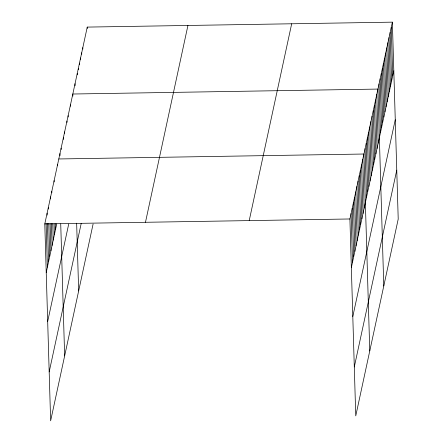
<?xml version="1.0" encoding="UTF-8"?>
<svg xmlns="http://www.w3.org/2000/svg" width="443" height="443" viewBox="0 0 443 443"><rect width="100%" height="100%" fill="white"/><g stroke="black" fill="none" stroke-linecap="round" stroke-linejoin="round"><path stroke-width="0.66" d="M93.096 224.031L50.635 420.85L44.787 223.914L87.249 27.095L392.365 22.15L398.213 219.086L355.751 415.905L349.904 218.969L392.365 22.15M46.233 272.55L56.743 223.837M47.683 321.485L68.704 224.064M49.184 371.91L81.23 223.35M145.476 222.286L187.937 25.467M249.215 220.603L291.677 23.784M351.349 267.6L393.81 70.78M352.8 316.54L395.261 119.721M354.295 366.965L396.756 170.145M58.803 158.965L363.919 154.02L369.761 350.95M44.787 223.914L349.904 218.969M391.252 27.3L392.697 75.93M390.145 32.444L391.59 81.075M389.032 37.594L390.477 86.224M387.924 42.738L389.369 91.374M386.811 47.888L388.256 96.519M385.703 53.038L387.143 101.668M384.59 58.183L386.036 106.813M383.483 63.332L384.923 111.963M382.37 68.477L383.815 117.113M381.262 73.627L382.702 122.257M380.149 78.771L381.595 127.407M379.042 83.921L380.482 132.551M383.771 286.001L377.929 89.071L72.813 94.016L72.873 96.07M376.76 94.481L378.206 143.111M375.592 99.891L377.037 148.527M374.424 105.307L375.869 153.937M373.261 110.717L374.7 159.353M372.092 116.132L373.532 164.763M370.924 121.543L372.364 170.173M369.755 126.958L371.201 175.589M368.587 132.368L370.032 180.999M367.419 137.784L368.864 186.414M366.25 143.194L367.696 191.825M365.082 148.604L366.527 197.24M362.751 159.43L364.19 208.06M361.582 164.846L363.027 213.476M360.414 170.256L361.859 218.886M359.245 175.672L360.691 224.302M358.077 181.082L359.522 229.712M356.908 186.492L358.354 235.128M355.746 191.908L357.185 240.538M354.577 197.318L356.017 245.954M353.409 202.733L354.849 251.364M352.24 208.144L353.686 256.774M351.072 213.559L352.517 262.19M87.249 27.095L87.293 28.468M82.808 47.689L82.847 49.057M81.7 52.833L81.739 54.207M80.587 57.983L80.626 59.351M79.474 63.127L79.518 64.501M78.367 68.277L78.405 69.645M77.254 73.427L77.298 74.795M75.033 83.721L75.094 85.776M76.65 223.183L78.66 290.951M70.476 104.841L70.52 106.209M68.144 115.667L68.183 117.035M66.976 121.077L67.015 122.445M64.639 131.903L64.684 133.271M63.471 137.313L63.532 139.368M61.14 148.139L61.178 149.512M59.971 153.555L60.032 155.609M60.73 223.909L64.645 355.901M57.634 164.381L57.673 165.748M54.129 180.617L54.173 181.984M55.414 223.77L55.574 229.247M54.079 223.698L54.406 234.663M51.798 191.442L51.837 192.81M52.75 223.632L53.238 240.073M50.629 196.853L50.69 198.907M51.421 223.565L52.069 245.483M50.092 223.499L50.906 250.899M48.293 207.678L48.331 209.046M48.758 223.433L49.738 256.309M47.124 213.089L47.185 215.148M47.429 223.366L48.569 261.724M46.1 223.3L47.401 267.135"/></g></svg>
